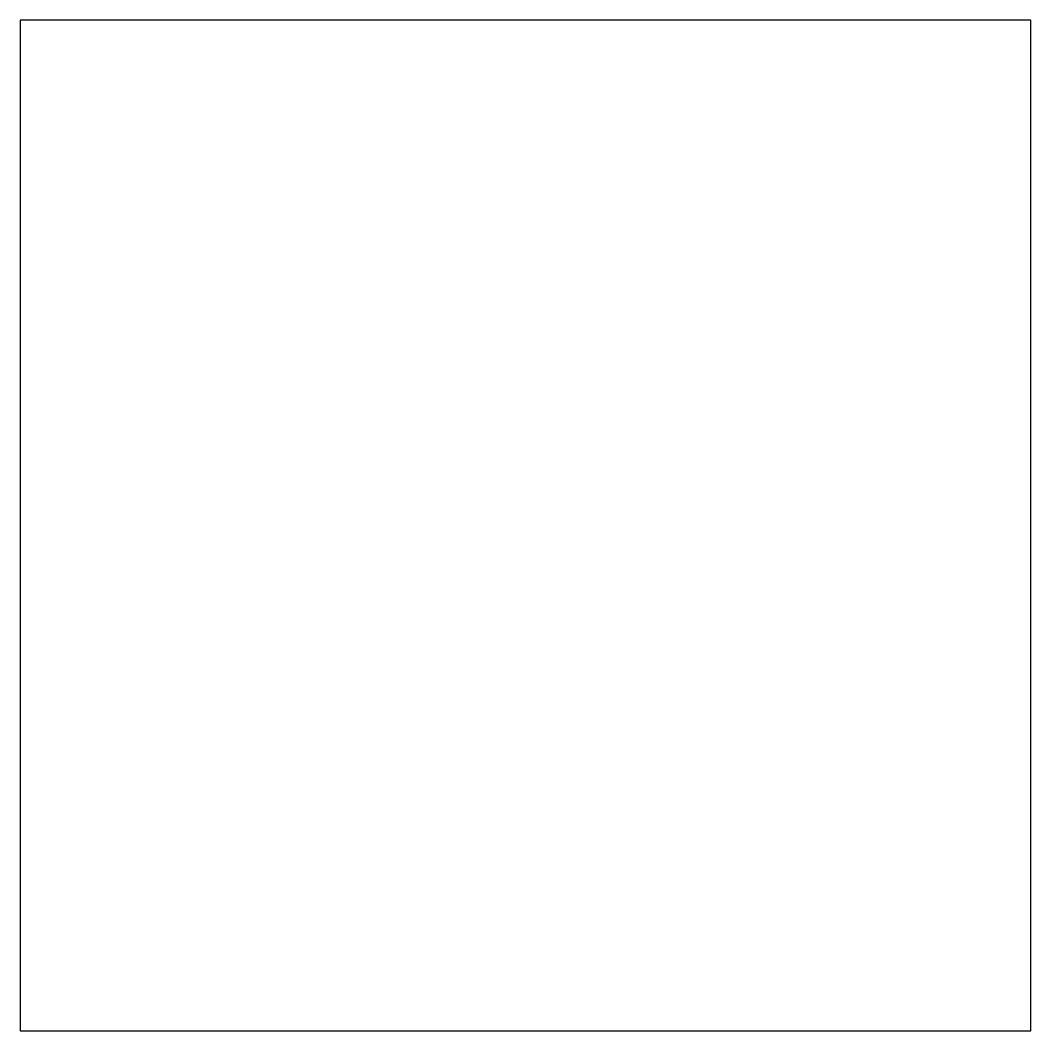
# Model space of a CAD drawing. Extents: x -54.8 to -44.8, y -129 to -119.
import ezdxf

# ---------------------------------------------------------------- set-up
doc = ezdxf.new("R2010")
doc.units = 0
doc.layers.get('0').update_dxf_attribs({"linetype": 'CONTINUOUS'})

msp = doc.modelspace()

# ---------------------------------------------------------------- linework, layer by layer
at = {"color": 7, "linetype": 'CONTINUOUS'}
for p, q in [((-54.75, -119), (-54.75, -129)), ((-44.75, -119), (-54.75, -119)), ((-44.75, -129), (-44.75, -119)), ((-54.75, -129), (-44.75, -129))]:
    msp.add_line(p, q, dxfattribs=at)

doc.saveas('drawing.dxf')
